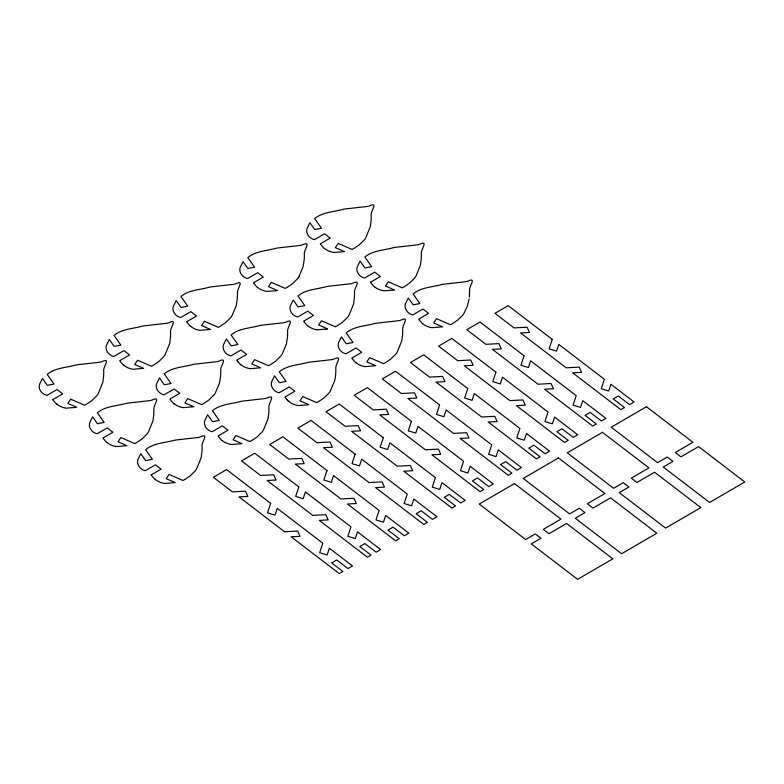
<?xml version="1.0" encoding="UTF-8"?>
<svg xmlns="http://www.w3.org/2000/svg" width="784" height="784" viewBox="0 0 784 784"><rect width="100%" height="100%" fill="white"/><g stroke="black" fill="none" stroke-linecap="round" stroke-linejoin="round"><path stroke-width="1.18" d="M469.351 296.999L469.449 295.823A65.65 41.934 16.2 0 0 469.508 294.657L469.547 292.285A56.174 35.878 16.2 0 1 469.616 291.119C468.273 286.768 477.701 276.468 467.509 281.28A19.698 12.583 16.2 0 1 465.539 281.75L443.832 284.19A49.147 31.389 16.2 0 0 441.715 284.533C432.141 287.287 420.949 287.209 413.06 293.931L419.852 303.545L413.139 304.839L408.288 297.979L406.749 301.017A32.859 20.992 16.2 0 1 406.445 301.742C402.682 307.014 407.053 313.806 412.845 314.903L422.909 309.043L428.583 313.384L418.725 319.127A10.329 6.595 16.2 0 0 419.665 320.46L420.822 321.852A26.303 16.807 16.2 0 0 421.674 322.802L422.645 323.733M335.503 376.046L335.709 373.713A65.65 41.934 16.2 0 0 335.768 372.537L335.807 370.166A56.174 35.878 16.2 0 1 335.875 368.999C334.562 364.609 343.96 354.348 333.768 359.16A19.698 12.583 16.2 0 1 331.799 359.64L310.092 362.071A49.147 31.389 16.2 0 0 307.965 362.414C298.39 365.168 287.209 365.099 279.32 371.812L286.111 381.426L279.398 382.719L274.547 375.859L272.999 378.897A32.859 20.992 16.2 0 1 272.705 379.623C268.932 384.895 273.322 391.686 279.104 392.784L289.169 386.924L294.843 391.265L284.974 397.008A10.329 6.595 16.2 0 0 285.925 398.341L287.081 399.732M335.434 376.82L334.67 380.603M469.175 298.939L467.254 306.407L464.432 312.365A23.853 15.239 16.2 0 1 462.217 315.629L457.552 320.195L452.78 323.429A53.067 33.898 16.2 0 1 451.809 323.998L451.613 324.106A34.359 21.952 16.2 0 1 450.428 324.713L436.531 318.686L433.699 322.949L442.637 326.83L432.013 327.692A12.309 7.86 16.2 0 1 422.772 323.665M236.298 305.329L237.336 298.439A65.65 41.934 16.2 0 0 237.395 297.263L237.444 294.892A56.174 35.878 16.2 0 1 237.513 293.726C236.2 289.335 245.598 279.075 235.406 283.886A19.698 12.583 16.2 0 1 233.436 284.367L211.729 286.797A49.147 31.389 16.2 0 0 209.602 287.14C200.028 289.894 188.846 289.825 180.957 296.538L187.739 306.152L181.026 307.446L176.184 300.586L174.636 303.624A32.859 20.992 16.2 0 1 174.342 304.349C170.559 309.621 174.959 316.413 180.741 317.51L190.806 311.65L196.48 315.991L186.612 321.734A10.329 6.595 16.2 0 0 187.552 323.067L188.709 324.458A26.303 16.807 16.2 0 0 189.571 325.419L190.541 326.34M219.598 382.661L220.637 375.761A65.65 41.934 16.2 0 0 220.696 374.595L220.735 372.224A56.174 35.878 16.2 0 1 220.804 371.057C219.461 366.706 228.889 356.406 218.697 361.218A19.698 12.583 16.2 0 1 216.727 361.689L195.02 364.129A49.147 31.389 16.2 0 0 192.903 364.472C183.319 367.216 172.137 367.157 164.248 373.87L171.039 383.484L164.326 384.777L159.475 377.917L157.937 380.955A32.859 20.992 16.2 0 1 157.633 381.681C153.87 386.953 158.241 393.744 164.032 394.842L174.097 388.982L179.771 393.323L169.903 399.066A10.329 6.595 16.2 0 0 170.853 400.399L172.01 401.79A26.303 16.807 16.2 0 0 172.862 402.741L173.832 403.672M303.173 266.393L304.212 259.494A65.65 41.934 16.2 0 0 304.27 258.318L304.319 255.956A56.174 35.878 16.2 0 1 304.388 254.79C303.065 250.4 312.463 240.139 302.281 244.951A19.698 12.583 16.2 0 1 300.311 245.421L278.594 247.862A49.147 31.389 16.2 0 0 276.478 248.195C266.893 250.949 255.711 250.88 247.822 257.603L254.614 267.217L247.901 268.5L243.05 261.64L241.511 264.688A32.859 20.992 16.2 0 1 241.207 265.404C237.444 270.676 241.825 277.477 247.607 278.565L257.671 272.705L263.346 277.046L253.487 282.799A10.329 6.595 16.2 0 0 254.428 284.122L255.584 285.513A26.303 16.807 16.2 0 0 256.446 286.474L257.407 287.395M286.464 343.715L287.503 336.826A65.65 41.934 16.2 0 0 287.561 335.65L287.61 333.288A56.174 35.878 16.2 0 1 287.679 332.122C286.366 327.722 295.764 317.461 285.572 322.273A19.698 12.583 16.2 0 1 283.602 322.753L261.895 325.184A49.147 31.389 16.2 0 0 259.769 325.527C250.194 328.28 239.012 328.212 231.113 334.935L237.905 344.539L231.192 345.832L226.351 338.972L224.802 342.02A32.859 20.992 16.2 0 1 224.508 342.735C220.725 348.008 225.126 354.799 230.908 355.897L240.972 350.036L246.646 354.378L236.778 360.13A10.329 6.595 16.2 0 0 237.719 361.453M236.053 306.064L232.329 314.972A23.853 15.239 16.2 0 1 230.104 318.235L225.449 322.802L220.676 326.036A53.067 33.898 16.2 0 1 219.706 326.605L219.51 326.712A34.359 21.952 16.2 0 1 218.324 327.33L204.428 321.293L201.596 325.556L210.533 329.437L199.9 330.299A12.309 7.86 16.2 0 1 190.659 326.281M219.344 383.396L215.62 392.304A23.853 15.239 16.2 0 1 213.405 395.567L208.74 400.134L203.967 403.368A53.067 33.898 16.2 0 1 202.997 403.936L202.801 404.044A34.359 21.952 16.2 0 1 201.615 404.652L187.719 398.625L184.887 402.888L193.824 406.769L183.201 407.631M302.928 267.119L299.204 276.027M286.219 344.45L282.495 353.359A23.853 15.239 16.2 0 1 280.27 356.622L275.615 361.189L270.843 364.423A53.067 33.898 16.2 0 1 269.863 364.991L269.676 365.099A34.359 21.952 16.2 0 1 268.481 365.716L254.594 359.68L251.762 363.943L260.7 367.823L250.067 368.686M334.415 381.338L330.691 390.246A23.853 15.239 16.2 0 1 328.476 393.509L323.812 398.076L319.039 401.31A53.067 33.898 16.2 0 1 318.069 401.878L317.873 401.986A34.359 21.952 16.2 0 1 316.687 402.604L302.791 396.567L299.958 400.83L308.896 404.711L298.273 405.573M52.871 399.615L62.74 393.872L57.056 389.53L46.991 395.391C41.209 394.293 36.828 387.502 40.592 382.229A32.859 20.992 16.2 0 0 40.895 381.504L42.444 378.466L47.285 385.326L53.998 384.033L47.207 374.419C55.096 367.706 66.287 367.774 75.862 365.021A49.147 31.389 16.2 0 1 77.979 364.678L99.695 362.247A19.698 12.583 16.2 0 0 101.665 361.767C111.857 356.955 102.43 367.255 103.772 371.616A56.174 35.878 16.2 0 0 103.704 372.782L103.655 375.144A65.65 41.934 16.2 0 1 103.596 376.32L102.792 382.474L98.588 392.853A23.853 15.239 16.2 0 1 96.363 396.116L91.708 400.683L86.936 403.917A53.067 33.898 16.2 0 1 85.956 404.485L85.77 404.593A34.359 21.952 16.2 0 1 84.574 405.21L70.687 399.174L67.855 403.437L76.793 407.317L66.16 408.18A12.309 7.86 16.2 0 1 56.918 404.162M370.518 282.24L380.387 276.497L374.713 272.156L364.648 278.016C358.856 276.919 354.486 270.127 358.249 264.855A32.859 20.992 16.2 0 0 358.543 264.139L360.091 261.092L364.942 267.952L371.655 266.658L364.864 257.044C372.753 250.331 383.935 250.4 393.519 247.646A49.147 31.389 16.2 0 1 395.636 247.303L417.343 244.873A19.698 12.583 16.2 0 0 419.313 244.392C429.505 239.581 420.077 249.88 421.42 254.241A56.174 35.878 16.2 0 0 421.351 255.408L421.312 257.769A65.65 41.934 16.2 0 1 421.253 258.945L420.449 265.1L416.235 275.478A23.853 15.239 16.2 0 1 414.021 278.741L409.356 283.308L404.583 286.542A53.067 33.898 16.2 0 1 403.613 287.111L403.417 287.218A34.359 21.952 16.2 0 1 402.231 287.836L388.335 281.799L385.503 286.062L394.44 289.943L392.568 290.207M151.234 474.888L161.102 469.146L155.428 464.804L145.363 470.665C139.572 469.567 135.191 462.776 138.964 457.503A32.859 20.992 16.2 0 0 139.258 456.778L140.806 453.74L145.648 460.6L152.361 459.306L145.569 449.693C153.468 442.98 164.65 443.048 174.224 440.294A49.147 31.389 16.2 0 1 176.351 439.951L198.058 437.521A19.698 12.583 16.2 0 0 200.028 437.041C210.22 432.229 200.822 442.49 202.135 446.89A56.174 35.878 16.2 0 0 202.066 448.056L202.017 450.418A65.65 41.934 16.2 0 1 201.958 451.594L201.155 457.748L196.951 468.126A23.853 15.239 16.2 0 1 194.726 471.39L190.071 475.957L185.298 479.191A53.067 33.898 16.2 0 1 184.318 479.759L184.132 479.867A34.359 21.952 16.2 0 1 182.937 480.484L169.05 474.447L166.218 478.71L175.155 482.591L164.522 483.454M342.98 251.742L344.274 251.556L335.336 247.675L338.169 243.412L352.065 249.439A34.359 21.952 16.2 0 0 353.251 248.832L353.447 248.724A53.067 33.898 16.2 0 0 354.417 248.156L359.19 244.922L363.854 240.355A23.853 15.239 16.2 0 0 366.079 237.091L370.283 226.713L371.087 220.559A65.65 41.934 16.2 0 0 371.146 219.383L371.185 217.011A56.174 35.878 16.2 0 1 371.253 215.845C369.911 211.494 379.338 201.194 369.146 206.006A19.698 12.583 16.2 0 1 367.177 206.486L345.47 208.916A49.147 31.389 16.2 0 0 343.353 209.259C333.778 212.013 322.587 211.935 314.698 218.658L321.489 228.271L314.776 229.565L309.925 222.705L308.377 225.743A32.859 20.992 16.2 0 1 308.083 226.468C304.319 231.741 308.69 238.532 314.482 239.63L324.547 233.769L330.221 238.111L320.352 243.853A10.329 6.595 16.2 0 0 321.303 245.186L322.459 246.578A26.303 16.807 16.2 0 0 323.312 247.528L324.282 248.459M275.527 290.766L277.409 290.492L268.471 286.611L271.293 282.348L285.19 288.385A34.359 21.952 16.2 0 0 286.376 287.767L286.572 287.659A53.067 33.898 16.2 0 0 287.552 287.091L292.324 283.867L296.989 279.3A23.853 15.239 16.2 0 0 299.204 276.037M325.693 329.153L327.575 328.888L318.637 325.007L321.46 320.744L335.356 326.771A34.359 21.952 16.2 0 0 336.542 326.154L336.738 326.046A53.067 33.898 16.2 0 0 337.718 325.487L342.481 322.253L347.145 317.687A23.853 15.239 16.2 0 0 349.37 314.423L353.574 304.045L354.378 297.881A65.65 41.934 16.2 0 0 354.437 296.705L354.486 294.343A56.174 35.878 16.2 0 1 354.554 293.177C353.231 288.786 362.629 278.526 352.437 283.338A19.698 12.583 16.2 0 1 350.477 283.808L328.761 286.248A49.147 31.389 16.2 0 0 326.644 286.581C317.069 289.345 305.878 289.267 297.989 295.989L304.78 305.603L298.067 306.897L293.216 300.027L291.677 303.075A32.859 20.992 16.2 0 1 291.374 303.8C287.601 309.072 291.991 315.864 297.773 316.961L307.838 311.101L313.512 315.442L303.653 321.185A10.329 6.595 16.2 0 0 304.594 322.518L305.75 323.91A26.303 16.807 16.2 0 0 306.603 324.86L307.573 325.781M342.108 251.86L333.651 252.419M275.243 290.795L266.776 291.354A12.309 7.86 16.2 0 1 257.534 287.336M392.274 290.247L383.817 290.805A12.309 7.86 16.2 0 1 374.566 286.787M325.399 329.192L316.942 329.75M231.398 444.518L242.031 443.656L233.093 439.765L235.915 435.502L249.812 441.539A34.359 21.952 16.2 0 0 250.998 440.922L251.194 440.814A53.067 33.898 16.2 0 0 252.174 440.245L256.936 437.021L261.601 432.454A23.853 15.239 16.2 0 0 263.826 429.191L268.03 418.813L268.834 412.649A65.65 41.934 16.2 0 0 268.892 411.473L268.941 409.111A56.174 35.878 16.2 0 1 269.01 407.945C267.658 403.584 277.095 393.294 266.893 398.105A19.698 12.583 16.2 0 1 264.933 398.576L243.216 401.016A49.147 31.389 16.2 0 0 241.1 401.349C231.515 404.103 220.333 404.034 212.444 410.757L219.236 420.371L212.523 421.665L207.672 414.795L206.133 417.843A32.859 20.992 16.2 0 1 205.829 418.558C202.066 423.84 206.437 430.632 212.229 431.719L222.293 425.859L227.968 430.21L218.109 435.953A10.329 6.595 16.2 0 0 219.05 437.276L220.206 438.668A26.303 16.807 16.2 0 0 221.059 439.628L222.029 440.549M374.448 286.846L373.478 285.925A26.303 16.807 16.2 0 1 372.625 284.964L371.449 283.573A10.329 6.595 16.2 0 1 370.489 282.25M355.769 362.669L354.809 361.747A26.303 16.807 16.2 0 1 353.947 360.787L352.78 359.405A10.329 6.595 16.2 0 1 351.82 358.072L361.718 352.32L356.034 347.978L345.969 353.839C340.197 352.741 335.797 345.96 339.58 340.677A32.859 20.992 16.2 0 0 339.874 339.962L341.422 336.914L346.263 343.774L352.976 342.49L346.185 332.877C354.074 326.154 365.266 326.222 374.84 323.469A49.147 31.389 16.2 0 1 376.957 323.126L398.674 320.695A19.698 12.583 16.2 0 0 400.644 320.215C410.826 315.413 401.428 325.674 402.751 330.064A56.174 35.878 16.2 0 0 402.682 331.23L402.633 333.592A65.65 41.934 16.2 0 1 402.574 334.768L401.771 340.932L397.566 351.301A23.853 15.239 16.2 0 1 395.342 354.564L390.687 359.141L385.914 362.365A53.067 33.898 16.2 0 1 384.934 362.933L384.748 363.041A34.359 21.952 16.2 0 1 383.552 363.658L369.666 357.622L366.834 361.885L375.771 365.765L365.138 366.628A12.309 7.86 16.2 0 1 355.897 362.61M288.904 401.614L287.934 400.683M240.708 364.727L239.737 363.805A26.303 16.807 16.2 0 1 238.885 362.845L237.709 361.463M123.666 365.275L122.706 364.354A26.303 16.807 16.2 0 1 121.843 363.394L120.667 362.012A10.329 6.595 16.2 0 1 119.707 360.679L129.605 354.936L123.931 350.585L113.866 356.446C108.074 355.358 103.704 348.566 107.467 343.294A32.859 20.992 16.2 0 0 107.771 342.569L109.309 339.521L114.16 346.391L120.873 345.097L114.082 335.483C121.971 328.761 133.153 328.829 142.737 326.075A49.147 31.389 16.2 0 1 144.854 325.742L166.561 323.302A19.698 12.583 16.2 0 0 168.531 322.832C178.723 318.02 169.295 328.31 170.638 332.671A56.174 35.878 16.2 0 0 170.569 333.837L170.53 336.199A65.65 41.934 16.2 0 1 170.471 337.375L169.667 343.539L165.453 353.907A23.853 15.239 16.2 0 1 163.239 357.181L158.574 361.747L153.801 364.972A53.067 33.898 16.2 0 1 152.831 365.54L152.635 365.648A34.359 21.952 16.2 0 1 151.449 366.265L137.553 360.228L134.721 364.501L143.658 368.382L133.035 369.244A12.309 7.86 16.2 0 1 123.794 365.217M155.154 479.494L154.193 478.573A26.303 16.807 16.2 0 1 153.341 477.613L152.165 476.221A10.329 6.595 16.2 0 1 151.204 474.898M106.957 442.607L105.997 441.686A26.303 16.807 16.2 0 1 105.134 440.726L103.968 439.344A10.329 6.595 16.2 0 1 102.998 438.011L112.906 432.258L107.222 427.917L97.157 433.777C91.375 432.69 86.995 425.888 90.758 420.616A32.859 20.992 16.2 0 0 91.062 419.901L92.61 416.853L97.451 423.713L104.164 422.429L97.373 412.815C105.262 406.092 116.453 406.161 126.028 403.407A49.147 31.389 16.2 0 1 128.145 403.064L149.862 400.634A19.698 12.583 16.2 0 0 151.831 400.154C162.023 395.342 152.586 405.642 153.938 410.003A56.174 35.878 16.2 0 0 153.87 411.169L153.821 413.531A65.65 41.934 16.2 0 1 153.762 414.707L152.958 420.871L148.754 431.239A23.853 15.239 16.2 0 1 146.53 434.503L141.875 439.079L137.102 442.303A53.067 33.898 16.2 0 1 136.122 442.872L135.936 442.98A34.359 21.952 16.2 0 1 134.74 443.597L120.844 437.56L118.021 441.823L126.959 445.704L116.326 446.566A12.309 7.86 16.2 0 1 107.085 442.548M56.791 404.221L55.831 403.299A26.303 16.807 16.2 0 1 54.968 402.339L53.802 400.947A10.329 6.595 16.2 0 1 52.832 399.624M164.522 483.414A12.309 7.86 16.2 0 1 155.281 479.436M231.398 444.469A12.309 7.86 16.2 0 1 222.156 440.49M183.191 407.592A12.309 7.86 16.2 0 1 173.96 403.603M287.934 400.693A26.303 16.807 16.2 0 1 287.081 399.732M298.263 405.534A12.309 7.86 16.2 0 1 289.022 401.555M250.067 368.647A12.309 7.86 16.2 0 1 240.825 364.668M316.942 329.711A12.309 7.86 16.2 0 1 307.7 325.723M333.641 252.379A12.309 7.86 16.2 0 1 324.4 248.391M270.666 503.328L267.54 512.814L274.998 515.098L277.222 508.346L322.802 543.224L319.676 552.71L327.134 554.994L329.358 548.241L352.496 565.95L347.998 568.576L336.728 559.952L331.652 562.902L342.922 571.526L339.305 573.633L291.148 536.785L300.027 536.315L297.646 531.072L284.592 531.777L239.012 496.899L247.891 496.419L245.519 491.176L232.466 491.882L213.395 477.289L226.596 469.596L270.666 503.328M298.822 486.933L295.695 496.419L303.153 498.702L305.378 491.95L350.958 526.828L347.831 536.315L355.289 538.598L357.514 531.846L380.652 549.555L376.153 552.171L364.883 543.557L359.807 546.507L371.077 555.131L367.461 557.238L319.304 520.39L328.182 519.919L325.801 514.676L312.757 515.382L267.177 480.494L276.046 480.024L273.675 474.781L260.621 475.486L241.55 460.894L254.751 453.201L298.822 486.933M326.977 470.537L323.861 480.024L331.309 482.307L333.533 475.555L379.113 510.433L375.987 519.919L383.445 522.203L385.669 515.451L408.807 533.159L404.309 535.776L393.039 527.152L387.962 530.111L399.232 538.735L395.616 540.842L347.459 503.994L356.338 503.524L353.966 498.281L340.913 498.977L295.333 464.099L304.202 463.628L301.83 458.385L288.777 459.091L269.706 444.499L282.906 436.806L326.977 470.537M355.132 454.142L352.016 463.628L359.464 465.912L361.689 459.159L407.268 494.038L404.142 503.524L411.6 505.807L413.825 499.055L436.972 516.764L432.464 519.38L421.194 510.756L416.118 513.716L427.388 522.34L423.772 524.447L375.614 487.599L384.493 487.129L382.122 481.886L369.068 482.581L323.488 447.703L332.357 447.233L329.986 441.99L316.932 442.695L297.861 428.103L311.062 420.41L355.132 454.142M383.298 437.746L380.171 447.233L387.619 449.516L389.844 442.764L435.424 477.642L432.298 487.129L439.755 489.412L441.98 482.66L465.128 500.368L460.62 502.985L449.359 494.361L444.283 497.321L455.543 505.945L451.927 508.052L403.78 471.204L412.649 470.723L410.277 465.49L397.223 466.186L351.644 431.308L360.522 430.837L358.141 425.594L345.087 426.29L326.017 411.698L339.217 404.015L383.298 437.746M411.453 421.351L408.327 430.837L415.775 433.121L417.999 426.369L463.579 461.247L460.463 470.733L467.911 473.017L470.135 466.255L493.283 483.973L488.785 486.59L477.515 477.966L472.438 480.925L483.708 489.549L480.082 491.656L431.935 454.808L440.804 454.328L438.432 449.095L425.379 449.791L379.799 414.912L388.678 414.432L386.296 409.199L373.243 409.895L354.172 395.303L367.373 387.619L411.453 421.351M439.608 404.956L436.482 414.442L443.94 416.725L446.165 409.963L491.744 444.851L488.618 454.328L496.066 456.611L498.291 449.859L521.438 467.578L516.94 470.194L505.67 461.57L500.594 464.53L511.864 473.154L508.238 475.261L460.09 438.413L468.959 437.933L466.588 432.699L453.534 433.395L407.954 398.517L416.833 398.037L414.452 392.804L401.398 393.499L382.337 378.907L395.528 371.224L439.608 404.956M467.764 388.56L464.638 398.037L472.095 400.32L474.32 393.568L519.9 428.456L516.774 437.933L524.222 440.216L526.446 433.464L549.594 451.182L545.096 453.799L533.826 445.175L528.749 448.134L540.019 456.758L536.393 458.865L488.246 422.017L497.125 421.537L494.743 416.304L481.69 417L436.11 382.122L444.989 381.641L442.607 376.408L429.554 377.104L410.493 362.512L423.683 354.829L467.764 388.56M495.919 372.165L492.793 381.641L500.251 383.925L502.475 377.173L548.055 412.051L544.929 421.537L552.377 423.821L554.602 417.068L577.749 434.787L573.251 437.403L561.981 428.779L556.905 431.739L568.175 440.363L564.549 442.47L516.401 405.622L525.28 405.142L522.899 399.899L509.845 400.604L464.265 365.726L473.144 365.246L470.763 360.013L457.719 360.709L438.648 346.116L451.849 338.433L495.919 372.165M524.075 355.769L520.948 365.246L528.406 367.529L530.631 360.777L576.211 395.655L573.084 405.142L580.542 407.425L582.767 400.673L605.905 418.382L601.406 421.008L590.136 412.384L585.06 415.344L596.33 423.968L592.704 426.075L544.557 389.227L553.435 388.746L551.054 383.503L538 384.209L492.421 349.331L501.299 348.851L498.928 343.617L485.874 344.313L466.803 329.721L480.004 322.038L524.075 355.769M552.23 339.364L549.104 348.851L556.562 351.134L558.786 344.382L604.366 379.26L601.24 388.746L608.698 391.03L610.922 384.278L634.06 401.986L629.562 404.613L618.292 395.989L613.215 398.948L624.485 407.562L620.869 409.679L572.712 372.831L581.591 372.351L579.209 367.108L566.156 367.814L520.586 332.935L529.455 332.455L527.083 327.212L514.03 327.918L494.959 313.326L508.159 305.642L552.23 339.364M514.451 483.571L479.259 504.063L525.603 539.529L535.276 533.894L540.96 538.236L531.278 543.871L577.622 579.337L612.814 558.845L566.587 523.467L548.986 533.718L543.312 529.367L560.913 519.126L514.451 483.571M558.443 457.954L523.251 478.446L569.596 513.912L579.278 508.277L584.952 512.618L575.27 518.253L621.614 553.72L656.816 533.228L610.579 497.85L592.978 508.091L587.304 503.749L604.905 493.508L558.443 457.954M602.445 432.337L567.244 452.829L613.588 488.295L623.27 482.66L628.944 487.001L619.262 492.636L665.606 528.102L700.808 507.611L654.571 472.233L636.98 482.474L631.296 478.132L648.897 467.881L602.445 432.337M646.437 406.72L611.236 427.211L657.58 462.678L667.262 457.043L672.937 461.384L663.264 467.019L709.608 502.485L744.8 481.984L698.573 446.606L680.973 456.856L675.298 452.515L692.889 442.264L646.437 406.72"/></g></svg>
